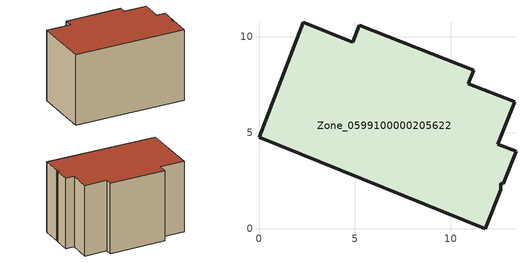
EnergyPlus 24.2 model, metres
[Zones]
Zone_0599100000205622
 floor ground (C_G): 13.33,6.61 12.45,4.4 13.39,4.03 12.72,2.34 12.59,2.38 12.6,2.04 11.78,0 0,4.78 2.29,10.77 4.88,9.73 5.22,10.61 11.18,8.26 10.89,7.55 z0
 wall outside (C_F): 12.45,4.4 13.33,6.61 10.89,7.55 11.18,8.26 5.22,10.61 4.88,9.73 2.29,10.77 0,4.78 11.78,0 12.6,2.04 12.59,2.38 12.72,2.34 13.39,4.03 12.45,4.4 z0:8.26
 roof outside (C_R): 12.72,2.34 13.39,4.03 12.45,4.4 13.33,6.61 10.89,7.55 11.18,8.26 5.22,10.61 4.88,9.73 2.29,10.77 0,4.78 11.78,0 12.6,2.04 12.59,2.38 z8.26
[BUILDING]
Pand.0599100000205622: North Axis=0; Terrain=City; Loads Convergence Tolerance Value=0.04; Temperature Convergence Tolerance Value=0.4; Solar Distribution=FullExterior; Maximum Number of Warmup Days=25; Minimum Number of Warmup Days=1
[Site:Location]
Rotterdam.The.Hague.AP_ZH_NLD Design_Conditions: Latitude=51.96; Longitude=4.45; Time Zone=1; Elevation=-4.5
[SITE:GROUNDTEMPERATURE:BUILDINGSURFACE]
18, 18, 18, 18, 18, 18, 18, 18, 18, 18, 18, 18
[MATERIAL] Thermal Absorptance=0.9; Solar Absorptance=0.7; Visible Absorptance=0.7
Name | Roughness | Thickness | Conductivity | Density | Specific Heat
G.TC.1946 | MediumSmooth | 0.15 | 1 | 540 | 1210
F.TC.1946 | Rough | 0.3 | 0.857143 | 1920 | 840
R.TC.1946 | MediumRough | 0.2 | 0.909091 | 1500 | 1000
[CONSTRUCTION]
C_G: G.TC.1946
C_F: F.TC.1946
C_R: R.TC.1946
[ZONE]
Zone_0599100000205622: Type=1; Multiplier=1; Ceiling Height=Autocalculate; Volume=Autocalculate; Floor Area=autocalculate; Part of Total Floor Area=Yes
[ZONEINFILTRATION:DESIGNFLOWRATE]
Infil_Zone_0599100000205622: Zone or ZoneList or Space or SpaceList=Zone_0599100000205622; Schedule=AlwaysOn; Design Flow Rate Calculation Method=Flow/Area; Flow Rate per Floor Area=0.003; Constant Term Coefficient=1; Temperature Term Coefficient=0; Velocity Term Coefficient=0; Velocity Squared Term Coefficient=0
[HVACTEMPLATE:ZONE:IDEALLOADSAIRSYSTEM]
Zone_0599100000205622: Maximum Heating Supply Air Temperature=50; Minimum Cooling Supply Air Temperature=13; Maximum Heating Supply Air Humidity Ratio=0.0156; Minimum Cooling Supply Air Humidity Ratio=0.0077; Heating Limit=NoLimit; Cooling Limit=NoLimit; Dehumidification Control Type=ConstantSensibleHeatRatio; Cooling Sensible Heat Ratio=0.7; Dehumidification Setpoint=60; Humidification Control Type=None; Humidification Setpoint=30; Outdoor Air Method=None; Outdoor Air Flow Rate per Person=0.00944; Outdoor Air Flow Rate per Zone Floor Area=0; Outdoor Air Flow Rate per Zone=0; Demand Controlled Ventilation Type=None; Outdoor Air Economizer Type=NoEconomizer; Heat Recovery Type=None; Sensible Heat Recovery Effectiveness=0.7; Latent Heat Recovery Effectiveness=0.65
[ZONECONTROL:THERMOSTAT]
ThermostatControl_Zone_0599100000205622: Zone or ZoneList=Zone_0599100000205622; Control Type Schedule=DualSetpointControlType; Control 1=Thermostat_Zone_0599100000205622; Temperature Difference Between Cutout And Setpoint=0
[THERMOSTATSETPOINT:DUALSETPOINT]
Thermostat_Zone_0599100000205622: Heating Setpoint Temperature Schedule=HeatingSetpoint_Zone_0599100000205622; Cooling Setpoint Temperature Schedule=CoolingSetpoint_Zone_0599100000205622
[SCHEDULE:COMPACT]
HeatingSetpoint_Zone_0599100000205622: Through: 12/31, For: AllDays, Until: 24:00, 21
CoolingSetpoint_Zone_0599100000205622: Through: 12/31, For: AllDays, Until: 24:00, 24
DualSetpointControlType: Through: 12/31, For: AllDays, Until: 24:00, 4
AlwaysOn: Through: 12/31, For: AllDays, Until: 24:00, 1
